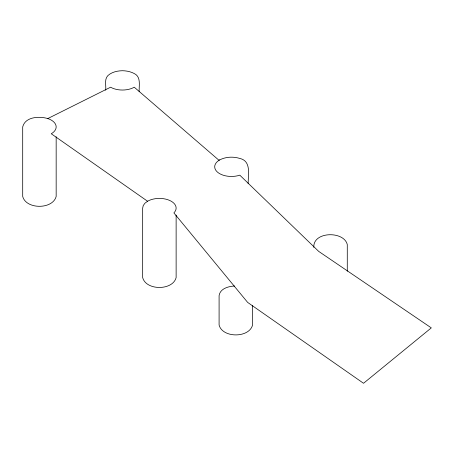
<?xml version="1.0" encoding="UTF-8"?>
<svg xmlns="http://www.w3.org/2000/svg" width="454" height="454" viewBox="0 0 454 454"><rect width="100%" height="100%" fill="white"/><g stroke="black" fill="none" stroke-linecap="round" stroke-linejoin="round"><path stroke-width="0.68" d="M248.168 183.649C248.049 174.938 251.601 161.062 239.797 158.429C233.191 156.443 225.769 156.721 219.6 159.967A16.73 9.659 0 0 0 218.158 172.679A16.73 9.659 0 0 0 239.797 175.165L318.714 251.403L431.3 327.884L363.529 383.284L247.663 302.421L173.888 212.903A16.73 9.659 0 0 0 169.586 200.407A16.73 9.659 0 0 0 147.567 201.241L144.911 203.239L143.237 205.571L142.669 208.068L142.669 277.593C146.052 290.742 172.747 290.742 176.129 277.593L176.129 215.094M56.165 136.762L56.165 196.451C52.778 209.595 26.082 209.595 22.7 196.451L22.7 126.927C25.225 116.633 39.367 116.059 47.801 118.562L110.594 87.208A16.73 9.659 0 0 0 134.259 87.208L218.771 160.092L219.6 159.967M234.593 286.026C228.51 286.287 220.105 288.557 219.095 295.594L219.095 325.041C222.483 338.185 249.178 338.185 252.56 325.041L252.56 305.406M147.567 201.241L51.262 133.76A16.73 9.659 0 0 0 47.801 118.562M347.276 271.214L347.276 244.57C344.03 230.746 312.84 231.285 313.81 247.373M139.162 91.612C138.89 85.477 141.256 76.879 134.259 73.542C130.621 71.596 126.524 70.807 122.427 70.716C117.28 70.847 111.86 71.999 107.938 75.546C104.074 79.439 106.276 85.386 105.697 90.21"/></g></svg>
